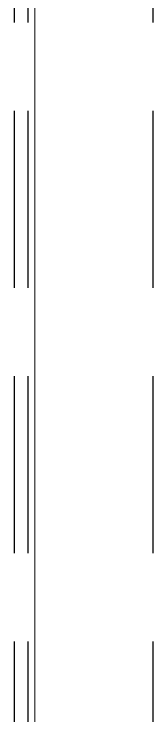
# Model space of a CAD drawing. Extents: x -32000 to 416743, y -254124 to 144214.
# Drawn here: x 255492.5 to 255542.5, y 64630.4 to 64882.4 of the extents above; entities that cross this region are included whole.
import ezdxf

# ---------------------------------------------------------------- set-up
doc = ezdxf.new("R2010")
doc.units = 0
doc.header["$LTSCALE"] = 10
doc.linetypes.add('XFM1Q40$0$HIDDEN', pattern=[9.525, 6.35, -3.175])
doc.layers.add('XFM1Q40$0$M-EQPM-MAU', color=22, linetype='Continuous')
doc.layers.add('XFM7P40ICA$0$H12PL4$0$L40_19_MEJI', color=252, linetype='Continuous')

# ---------------------------------------------------------------- blocks, each defined once
blk = doc.blocks.new('XFM1Q40')
at = {"layer": 'XFM1Q40$0$M-EQPM-MAU', "color": 252, "linetype": 'XFM1Q40$0$HIDDEN'}
for p, q in [((255492.54, 65133.35, 2.49), (255492.54, 64387.98, 1.72)), ((255492.54, 65133.35, 2.49), (255492.54, 64387.98, 1.72)), ((255497.54, 65133.35, 7.49), (255497.54, 64387.98, 6.72)), ((255542.54, 65133.35, 2.49), (255542.54, 64387.98, 1.72))]:
    blk.add_line(p, q, dxfattribs=at)
blk = doc.blocks.new('XFM7P40ICA$0$H12PL4')
at = {"layer": 'XFM7P40ICA$0$H12PL4$0$L40_19_MEJI', "lineweight": 0}
blk.add_line((255500, 32860), (255500, 89775), dxfattribs=at)
blk = doc.blocks.new('XFM7P40ICA')
blk.add_blockref('XFM7P40ICA$0$H12PL4', (0, 0))

msp = doc.modelspace()

# ---------------------------------------------------------------- block references
for name in ['XFM7P40ICA', 'XFM1Q40']:
    msp.add_blockref(name, (0, 0))

doc.saveas('drawing.dxf')
